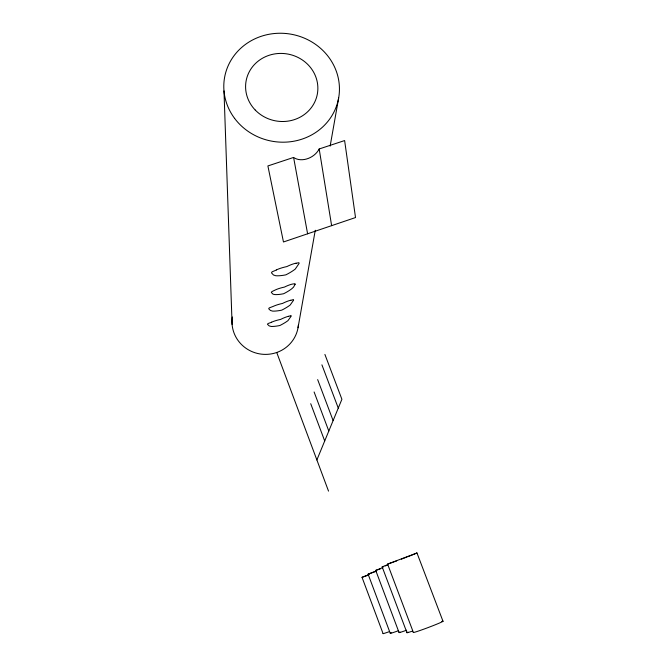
<?xml version="1.0" encoding="UTF-8"?>
<svg xmlns="http://www.w3.org/2000/svg" width="667" height="667" viewBox="0 0 667 667"><rect width="100%" height="100%" fill="white"/><g stroke="black" fill="none" stroke-linecap="round" stroke-linejoin="round"><path stroke-width="1" d="M298.024 327.755L315.266 230.265M330.14 146.115L338.669 97.882M316.875 459.947L341.904 399.283L324.904 354.435M413.398 632.508L387.594 564.09L416.975 552.976L411.239 555.369M276.338 270.027L272.103 271.819L271.469 272.845L273.445 274.971L275.821 275.754A14.924 3.927 -13 0 0 285.86 274.846A14.924 3.443 -28.4 0 0 295.223 269.118L299.116 263.398L298.883 262.673L296.04 263.298M271.627 322.236L268.001 323.562L267.475 324.312L269.185 325.896L271.244 326.463A12.831 2.901 -12.8 0 0 279.898 325.504A12.823 2.543 -28.1 0 0 287.944 320.669L291.246 316.066L291.02 315.574L288.553 316.366M406.97 632.75L382.174 566.892L387.494 564.732M399.091 632.624L375.721 570.402L383 567.509M390.278 633.375L368.109 574.179L375.663 571.169M383.091 633.65L362.031 577.322L369.176 574.487M407.921 556.653L410.413 555.686M407.003 557.003L401.376 559.146M376.23 571.294L368.109 574.179M394.23 561.806L396.723 560.889M367.05 575.571L362.031 577.322M385.176 565.924L387.819 564.966M379.114 569.268L380.64 568.709M393.397 562.114L387.594 564.09M378.347 569.543L375.721 570.402M293.605 157.437L267.892 165.941L283.467 241.979L355.519 217.55L344.622 140.562L319.185 148.974A16.575 12.565 -30.5 0 1 293.605 157.437L307.604 233.8M383.267 566.591L382.174 566.892M290.82 300.317L293.397 299.575L293.63 300.133L290.145 305.061A13.457 2.801 -28.2 0 1 281.707 310.163A13.465 3.193 -12.9 0 1 272.628 311.114L270.477 310.48L268.684 308.746L269.243 307.912L273.053 306.453A13.465 3.193 -12.9 0 1 282.5 303.443A13.457 2.801 -28.2 0 1 290.829 300.225M416.975 552.976L443.013 621.319M321.911 364.841L338.269 408.096M317.659 379.606L333.116 420.594M314.099 391.963L328.806 431.04M310.722 403.71L324.704 440.97M276.73 352.484L328.523 491.112M319.185 148.974L331.624 225.654M223.987 90.92L232.099 324.495M298.391 324.971A33.275 32.316 7.6 0 1 261.381 354.144A33.275 32.316 7.6 0 1 232.358 316.975M271.627 322.153A12.831 2.901 -12.8 0 1 280.615 319.41A12.823 2.543 -28.1 0 1 288.561 316.283M398.074 630.849A13.782 0.492 -20.7 0 1 391.229 632.75M412.523 631.082A15.341 0.609 -20.7 0 1 407.921 632.058M406.612 630.207A13.173 0.492 -20.7 0 1 399.958 632.033M441.779 621.427A15.941 0.65 -20.7 0 1 430.382 626.697A15.941 0.65 -20.7 0 1 413.373 632.333M389.47 631.599A13.107 0.442 -20.7 0 1 383.15 633.508M276.346 269.918A14.924 3.927 -13 0 1 286.835 266.592A14.924 3.443 -28.4 0 1 296.056 263.182M295.122 284.275L293.538 287.135L291.704 288.828A12.84 2.801 -28.3 0 1 283.642 293.73A12.84 3.202 -12.9 0 1 274.979 294.581L273.028 294.189L271.327 292.454L271.869 291.621L275.421 289.912A12.84 3.202 -12.9 0 1 284.425 287.093A12.84 2.801 -28.3 0 1 292.363 284.084L294.914 283.7L295.122 284.275M234.609 118.384A57.946 54.344 10.8 0 0 334.284 111.381A57.946 54.344 10.8 0 0 275.963 33.392A57.946 54.344 10.8 0 0 234.609 118.384M255.261 110.055A36.218 33.967 10.8 0 0 316.275 98.232A36.218 33.967 10.8 0 0 273.645 54.11A36.218 33.967 10.8 0 0 255.261 110.055"/></g></svg>
